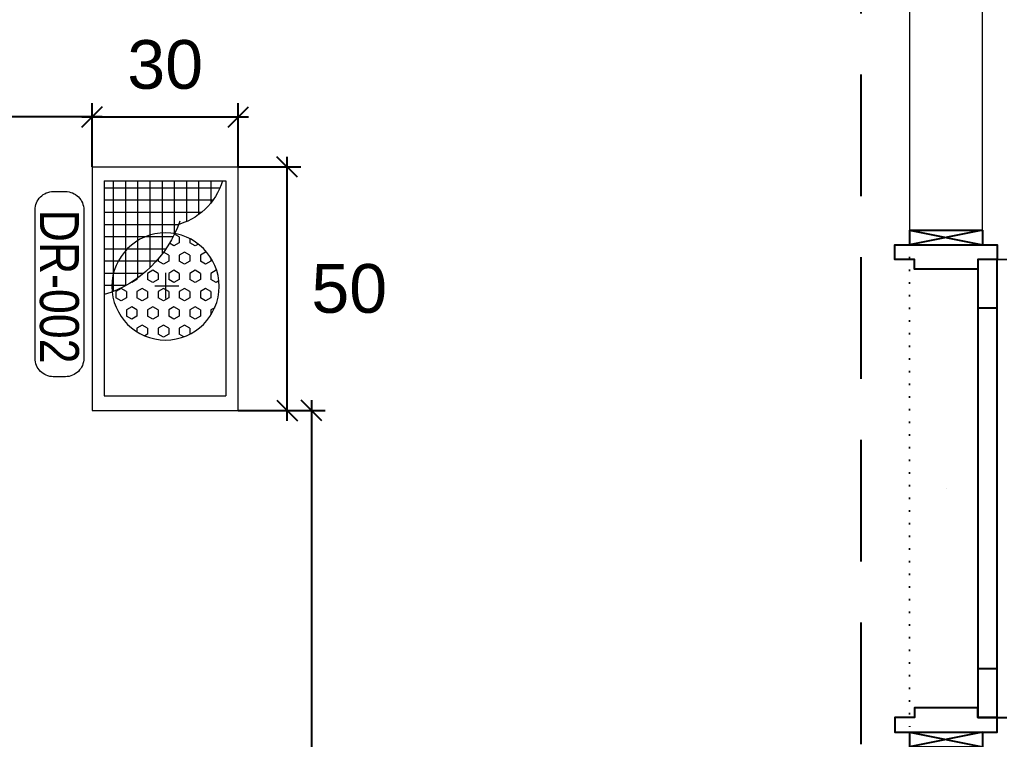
# Model space of a CAD drawing. Extents: x -5598 to 26293, y -3808 to 13850.
# Drawn here: x -182.6 to 18.4, y 4058.5 to 4206.2 of the extents above; entities that cross this region are included whole.
import ezdxf
from ezdxf.enums import TextEntityAlignment as Align

# ---------------------------------------------------------------- set-up
doc = ezdxf.new("R2010")
doc.units = 0
doc.header["$LTSCALE"] = 100
doc.header["$MEASUREMENT"] = 0
doc.linetypes.add('( Hidden )', pattern=[0.375, 0.25, -0.125])
doc.linetypes.add('DOT', pattern=[0.25, 0, -0.25])
doc.layers.add('AP', color=6, linetype='Continuous', lineweight=15)
doc.layers.add('Y-DUVAR GAZBETON', color=161, linetype='Continuous', lineweight=20)
for name, color, linetype in [('IZ', 7, 'Continuous'), ('KA-PEN-3 @ 1', 5, 'Continuous'), ('KOLON', 7, 'Continuous'), ('KOR KASA', 1, 'Continuous'), ('OLCU DIS', 7, 'Continuous')]:
    doc.layers.add(name, color=color, linetype=linetype)
doc.layers.add('MAKPA GIDER OLC', color=7, linetype='Continuous', lineweight=30, true_color=0xcf6a1e)
doc.layers.add('MAKPA YER IZGARASI', color=8, linetype='Continuous', lineweight=5, transparency=0.5)
doc.styles.add('MAKPA TESISAT', font='arial.ttf', dxfattribs={"height": 10})
doc.styles.add('OLC-50', font='romans.shx', dxfattribs={"width": 0.5, "height": 0.15})
doc.styles.add('olcu', font='romans.shx', dxfattribs={"width": 0.5})
doc.styles.add('POZ TEXT', font='ARIALN.TTF', dxfattribs={"height": 8})
doc.dimstyles.new('1-200', dxfattribs={"dimtxt": 40, "dimasz": 2, "dimexe": 0, "dimexo": 0, "dimgap": 10, "dimtad": 1, "dimdec": 4, "dimrnd": 0.1, "dimzin": 9, "dimdsep": 46, "dimtxsty": 'olcu', "dimblk1": 'SOL', "dimblk2": 'SAG', "dimsah": 1, "dimcen": 0, "dimse1": 1, "dimse2": 1, "dimclre": 13, "dimadec": 0, "dimazin": 0, "dimtfac": 1, "dimtdec": 4, "dimtix": 1, "dimtmove": 2, "dimatfit": 2, "dimldrblk": 'SOL', "dimfxl": 0, "dimtolj": 1, "dimarcsym": 0})
doc.dimstyles.new('MAKPA TESISAT DIM', dxfattribs={"dimscale": 0.7, "dimtxt": 12, "dimasz": 6, "dimexe": 4, "dimexo": 0, "dimgap": 8, "dimtad": 2, "dimtih": 1, "dimtoh": 1, "dimdec": 0, "dimrnd": 5, "dimzin": 0, "dimdsep": 46, "dimtxsty": 'MAKPA TESISAT', "dimblk1": 'OBLIQUE', "dimblk2": 'OBLIQUE', "dimsah": 1, "dimcen": 0, "dimdle": 3, "dimclrd": 256, "dimclre": 256, "dimclrt": 256, "dimadec": 0, "dimazin": 0, "dimtfac": 1, "dimtdec": 0, "dimtix": 1, "dimtofl": 0, "dimtmove": 2, "dimatfit": 3, "dimldrblk": 'OBLIQUE', "dimfxl": 0, "dimtvp": 7, "dimtolj": 1, "dimtzin": 0, "dimarcsym": 0})

# ---------------------------------------------------------------- blocks, each defined once
blk = doc.blocks.new('TASIYICI SISTEM (1.BODRUM KAT)')
at = {"layer": 'IZ', "color": 8, "linetype": '( Hidden )'}
blk.add_lwpolyline([(-5890, -10120), (-6490, -10120), (-6490, -4715), (-6490, -60), (-6090, -60), (-6090, -5485), (-6220, -5485), (-6220, -6445), (-6090, -6445), (-6090, -7605), (-5990, -7605), (-5990, -7750), (-5890, -7750)], close=True, dxfattribs=at)
blk = doc.blocks.new('SOL')
at = {"color": 0}
for p, q in [((0, 30), (0, -6.96)), ((7.58, 0), (-6.97, 0))]:
    blk.add_line(p, q, dxfattribs=at)
blk.add_circle((0, 0), 3, dxfattribs=at)
blk = doc.blocks.new('SAG')
at = {"color": 0}
for p, q in [((0, -30), (0, 6.96)), ((7.58, 0), (-6.97, 0))]:
    blk.add_line(p, q, dxfattribs=at)
blk.add_circle((0, 0), 3, dxfattribs=at)
blk = doc.blocks.new('*D332')
at = {"layer": 'OLCU DIS', "color": 0, "lineweight": -2, "transparency": 16777216}
blk.add_line((21268, -935), (-2968, -935), dxfattribs=at)
at = {"layer": 'OLCU DIS', "color": 0, "lineweight": -2, "transparency": 16777216, "xscale": 2, "yscale": 2, "zscale": 2, "rotation": 180}
blk.add_blockref('SAG', (-2970, -935), dxfattribs=at)
at = {"layer": 'OLCU DIS', "color": 0, "lineweight": -2, "transparency": 16777216, "xscale": 2, "yscale": 2, "zscale": 2}
blk.add_blockref('SOL', (21270, -935), dxfattribs=at)
at = {"layer": 'OLCU DIS', "color": 0, "transparency": 16777216, "insert": (9295.64, -905), "char_height": 40, "attachment_point": 5, "style": 'olcu'}
blk.add_mtext('\\A1;24240', dxfattribs=at)
blk = doc.blocks.new('*U555')
at = {"layer": 'KOR KASA'}
for p, q in [((0, 126), (15, 126)), ((15, 126), (15, 123)), ((0, 23), (0, 20)), ((0, 23), (15, 23)), ((15, 23), (15, 20))]:
    blk.add_line(p, q, dxfattribs=at)
for points in [[(15, 126), (0, 123)], [(0, 126), (15, 123)], [(0, 126), (0, 123)], [(0, 123), (15, 123)], [(15, 23), (0, 20)], [(0, 23), (15, 20)], [(0, 20), (15, 20)]]:
    blk.add_lwpolyline(points, dxfattribs=at)
blk = doc.blocks.new('*U217')
at = {"color": 0, "lineweight": -2}
for p, q in [((-3, 18), (-3, 112)), ((-87, 18), (-87, 14)), ((-13, 18), (-13, 14)), ((-50, 7.5), (-50, 7.5))]:
    blk.add_line(p, q, dxfattribs=at)
at = {"color": 0, "linetype": 'DOT', "ltscale": 0.1}
blk.add_line((-100, 0), (0, 0), dxfattribs=at)
at = {"color": 0, "lineweight": -2}
for points in [[(-100, 15), (-100, 18), (-97, 18), (-97, 14), (-95, 14), (-95, 1), (-97, 1), (-97, -3), (-100, -3), (-100, 0)], [(0, 15), (0, 18), (-3, 18), (-3, 14), (-5, 14), (-5, 1), (-3, 1), (-3, -3), (0, -3), (0, 0)]]:
    blk.add_lwpolyline(points, dxfattribs=at)
blk.add_lwpolyline([(-97, 18), (-97, 14), (-3, 14), (-3, 18)], close=True, dxfattribs=at)
blk.add_arc((-3, 18), 94, 90, 180, dxfattribs=at)
at = {"style": 'OLC-50', "width": 0.5, "flags": 1}
for tag, p in [('K-NO', (-172.76, -83.82)), ('K-KANRENK', (7.69, -88.79)), ('K-BLOK', (-173.43, -120.56)), ('K-KASRENK', (8.75, -126.74)), ('K-KAT', (-174.31, -156.03)), ('K-TAMACILMA', (7.23, -165.71)), ('K-MAHALKOD', (-173.25, -193.98)), ('K-FOTOSEL', (8.17, -201.71)), ('K-MAHALAD', (-174.78, -232.95)), ('K-HERMETIK', (10.08, -236.3)), ('K-ACILISYON', (-173.83, -268.95)), ('K-HIDROLIK', (7.79, -270.16)), ('K-YANGIN', (-171.93, -303.54)), ('K-KART', (9.62, -303.83)), ('K-KANATTIP', (-174.21, -337.41)), ('K-BAND', (8.17, -345.67)), ('K-KANATMALZ', (-172.39, -371.07)), ('K-MENFEZ', (10.08, -380.26)), ('K-KASAMALZ', (-171.37, -410.06)), ('K-PBAR', (7.79, -414.12)), ('K-KASATIP', (-172.05, -446.79)), ('K-ELEKTRIKLI', (9.62, -447.79)), ('K-DUVAR', (-172.05, -485.23)), ('K-TIP', (9.62, -486.44)), ('K-REZ1', (9.62, -524.33)), ('K-REZ2', (9.62, -560.76)), ('K-REZ3', (9.62, -600.74))]:
    blk.add_attdef(tag, p, '', height=30, dxfattribs=at)
blk = doc.blocks.new('300x500')
at = {"layer": 'MAKPA YER IZGARASI', "linetype": 'Continuous', "ltscale": 2}
for p, q in [((-24.38, 15.98), (25.62, 15.98)), ((-24.38, 15.98), (-24.38, -14.02)), ((25.62, 15.98), (25.62, -14.02)), ((-21.51, 13.47), (22.62, 13.47)), ((-21.51, 13.47), (-21.51, -11.49)), ((22.62, 13.47), (22.62, -11.49)), ((-21.51, -11.49), (22.62, -11.49)), ((25.62, -14.02), (-24.38, -14.02))]:
    blk.add_line(p, q, dxfattribs=at)
at = {"layer": 'MAKPA YER IZGARASI', "color": 1, "linetype": 'Continuous', "ltscale": 2}
for p, q in [((-20.03, -10.24), (-20.03, 13.47)), ((-17.53, -8.82), (-17.53, 13.47)), ((-15.03, -6.47), (-15.03, 13.47)), ((-12.53, -1.76), (-12.53, 13.47)), ((-10.03, 5.07), (-10.03, 13.47)), ((-7.53, 8.78), (-7.53, 13.47)), ((-5.03, 10.61), (-5.03, 13.47)), ((-2.53, 11.58), (-2.53, 13.47)), ((-0.03, 11.91), (-0.03, 13.47)), ((-21.51, 11.63), (-2.31, 11.63)), ((-5.03, 2.82), (-5.03, 10.61)), ((-2.53, 5.43), (-2.53, 11.58)), ((-2.31, 11.63), (1.16, 11.63)), ((-0.03, 9.12), (-0.03, 11.91)), ((0.59, 10), (1.22, 11.09)), ((1.22, 11.09), (2.47, 11.09)), ((3.09, 10), (2.47, 11.09)), ((-21.51, 9.13), (-7.16, 9.13)), ((-7.53, 0.86), (-7.53, 8.78)), ((-7.16, 9.13), (-0.03, 9.13)), ((1.22, 8.92), (0.59, 10)), ((1.22, 8.92), (2.47, 8.92)), ((2.47, 8.92), (3.09, 10)), ((4.34, 7.84), (4.97, 8.92)), ((4.97, 8.92), (6.22, 8.92)), ((6.84, 7.84), (6.22, 8.92)), ((-21.51, 6.63), (-9.25, 6.63)), ((-9.25, 6.63), (-1.61, 6.63)), ((-1.52, 6.76), (-1.28, 6.76)), ((-1.28, 6.76), (-0.66, 7.84)), ((-0.66, 7.84), (-0.72, 7.95)), ((0.59, 5.67), (1.22, 6.76)), ((1.22, 6.76), (2.47, 6.76)), ((3.09, 5.67), (2.47, 6.76)), ((4.97, 6.76), (4.34, 7.84)), ((4.97, 6.76), (6.22, 6.76)), ((6.22, 6.76), (6.84, 7.84)), ((8.09, 5.67), (8.72, 6.76)), ((8.72, 6.76), (9.47, 6.76)), ((-21.51, 4.13), (-10.37, 4.13)), ((-10.37, 4.13), (-3.68, 4.13)), ((-10.03, -0.64), (-10.03, 5.07)), ((-3.16, 3.51), (-2.53, 4.59)), ((-2.53, 4.59), (-1.28, 4.59)), ((-0.66, 3.51), (-1.28, 4.59)), ((1.22, 4.59), (0.59, 5.67)), ((1.22, 4.59), (2.47, 4.59)), ((2.47, 4.59), (3.09, 5.67)), ((4.34, 3.51), (4.97, 4.59)), ((4.97, 4.59), (6.22, 4.59)), ((6.84, 3.51), (6.22, 4.59)), ((8.72, 4.59), (8.09, 5.67)), ((8.72, 4.59), (9.97, 4.59)), ((9.97, 4.59), (10.29, 5.16)), ((-5.48, 2.42), (-5.03, 2.42)), ((-4.41, 1.34), (-5.03, 2.42)), ((-2.53, 2.42), (-3.16, 3.51)), ((-2.53, 2.42), (-1.28, 2.42)), ((-1.28, 2.42), (-0.66, 3.51)), ((0, 3.13), (0, -1.83)), ((0.59, 1.34), (1.22, 2.42)), ((1.22, 2.42), (2.47, 2.42)), ((3.09, 1.34), (2.47, 2.42)), ((4.97, 2.42), (4.34, 3.51)), ((4.97, 2.42), (6.22, 2.42)), ((6.22, 2.42), (6.84, 3.51)), ((8.09, 1.34), (8.72, 2.42)), ((8.72, 2.42), (9.97, 2.42)), ((10.59, 1.34), (9.97, 2.42)), ((-21.51, 1.63), (-10.83, 1.63)), ((-10.83, 1.63), (-6.46, 1.63)), ((-8.16, -0.82), (-8.7, 0.11)), ((-6.28, 0.26), (-6.89, 1.31)), ((-6.28, 0.26), (-5.03, 0.26)), ((-5.03, 0.26), (-4.41, 1.34)), ((-3.16, -0.82), (-2.53, 0.26)), ((2.65, 0.82), (-2.65, 0.82)), ((-2.53, 0.26), (-1.28, 0.26)), ((-0.66, -0.82), (-1.28, 0.26)), ((1.22, 0.26), (0.59, 1.34)), ((1.22, 0.26), (2.47, 0.26)), ((2.47, 0.26), (3.09, 1.34)), ((4.34, -0.82), (4.97, 0.26)), ((4.97, 0.26), (6.22, 0.26)), ((6.84, -0.82), (6.22, 0.26)), ((8.72, 0.26), (8.09, 1.34)), ((8.72, 0.26), (9.97, 0.26)), ((9.97, 0.26), (10.59, 1.34)), ((-21.51, -0.87), (-10.71, -0.87)), ((-10.71, -0.87), (-10.49, -0.87)), ((-10.03, -1.91), (-10.6, -0.92)), ((-10.03, -1.91), (-8.78, -1.91)), ((-8.78, -1.91), (-8.16, -0.82)), ((-6.91, -2.99), (-6.28, -1.91)), ((-6.28, -1.91), (-5.03, -1.91)), ((-4.41, -2.99), (-5.03, -1.91)), ((-2.53, -1.91), (-3.16, -0.82)), ((-2.53, -1.91), (-1.28, -1.91)), ((-1.28, -1.91), (-0.66, -0.82)), ((0.59, -2.99), (1.22, -1.91)), ((1.22, -1.91), (2.47, -1.91)), ((3.09, -2.99), (2.47, -1.91)), ((4.97, -1.91), (4.34, -0.82)), ((4.97, -1.91), (6.22, -1.91)), ((6.22, -1.91), (6.84, -0.82)), ((8.09, -2.99), (8.72, -1.91)), ((8.72, -1.91), (9.97, -1.91)), ((10.5, -2.82), (9.97, -1.91)), ((-21.51, -3.37), (-13.15, -3.37)), ((-6.28, -4.07), (-6.91, -2.99)), ((-5.03, -4.07), (-4.41, -2.99)), ((1.22, -4.07), (0.59, -2.99)), ((2.47, -4.07), (3.09, -2.99)), ((8.72, -4.07), (8.09, -2.99)), ((-21.51, -5.87), (-14.57, -5.87)), ((-9.66, -4.07), (-8.78, -4.07)), ((-8.16, -5.15), (-8.78, -4.07)), ((-8.55, -5.83), (-8.16, -5.15)), ((-6.28, -4.07), (-5.03, -4.07)), ((-3.16, -5.15), (-2.53, -4.07)), ((-2.53, -6.24), (-3.16, -5.15)), ((-2.53, -4.07), (-1.28, -4.07)), ((-0.66, -5.15), (-1.28, -4.07)), ((-1.28, -6.24), (-0.66, -5.15)), ((1.22, -4.07), (2.47, -4.07)), ((4.34, -5.15), (4.97, -4.07)), ((4.97, -6.24), (4.34, -5.15)), ((4.97, -4.07), (6.22, -4.07)), ((6.84, -5.15), (6.22, -4.07)), ((6.22, -6.24), (6.84, -5.15)), ((8.72, -4.07), (9.96, -4.07)), ((-6.91, -7.32), (-6.28, -6.24)), ((-6.68, -7.72), (-6.91, -7.32)), ((-6.28, -6.24), (-5.03, -6.24)), ((-4.41, -7.32), (-5.03, -6.24)), ((-5.03, -8.4), (-4.41, -7.32)), ((-2.53, -6.24), (-1.28, -6.24)), ((0.59, -7.32), (1.22, -6.24)), ((1.22, -8.4), (0.59, -7.32)), ((1.22, -6.24), (2.47, -6.24)), ((3.09, -7.32), (2.47, -6.24)), ((2.47, -8.4), (3.09, -7.32)), ((4.97, -6.24), (6.22, -6.24)), ((-21.51, -8.37), (-16.94, -8.37)), ((-5.71, -8.4), (-5.03, -8.4)), ((-3.16, -9.48), (-2.53, -8.4)), ((-3.09, -9.61), (-3.16, -9.48)), ((-2.53, -8.4), (-1.28, -8.4)), ((-0.66, -9.48), (-1.28, -8.4)), ((-0.98, -10.03), (-0.66, -9.48)), ((1.22, -8.4), (2.47, -8.4)), ((4.51, -9.19), (4.97, -8.4)), ((4.97, -8.4), (6.01, -8.4))]:
    blk.add_line(p, q, dxfattribs=at)
blk.add_circle((0.15, 0.91), 11, dxfattribs=at)
for centre, radius, start, end in [((-21.08, 20.69), 24.02, 288.9949, 342.4969), ((-25.23, 1.85), 13.16, 286.4192, 346.6579)]:
    blk.add_arc(centre, radius, start, end, dxfattribs=at)
blk = doc.blocks.new('POZ_X')
at = {"layer": 'AP'}
blk.add_lwpolyline([(12.75, 10), (-17.75, 10, 0.414214), (-21.5, 6.25), (-21.5, 3.75, 0.414214), (-17.75, 0), (12.75, 0, 0.414214), (16.5, 3.75), (16.5, 6.25, 0.414214)], format="xyb", close=True, dxfattribs=at)
at = {"layer": 'AP', "style": 'POZ TEXT'}
blk.add_attdef('POZ_NO', text='', height=8, dxfattribs=at).set_placement((-3, 5), align=Align.MIDDLE_CENTER)
at = {"layer": 'AP', "style": 'POZ TEXT', "flags": 1}
blk.add_attdef('URUN_ADI', text='', height=7, dxfattribs=at).set_placement((-3, -4.34), align=Align.MIDDLE_CENTER)
blk = doc.blocks.new('_OBLIQUE')
at = {"color": 0, "linetype": 'ByBlock', "lineweight": -2}
blk.add_line((-0.5, -0.5), (0.5, 0.5), dxfattribs=at)
blk = doc.blocks.new('*D867')
at = {"layer": 'MAKPA GIDER OLC', "lineweight": -2, "transparency": 16777216}
for p, q in [((-167.69, 4176), (-167.69, 4189.06)), ((-137.69, 4176), (-137.69, 4189.06)), ((-169.79, 4186.26), (-135.59, 4186.26))]:
    blk.add_line(p, q, dxfattribs=at)
at = {"layer": 'MAKPA GIDER OLC', "lineweight": -2, "transparency": 16777216, "xscale": 4.199999999999998, "yscale": 4.199999999999998, "zscale": 4.199999999999998, "rotation": 180}
blk.add_blockref('_OBLIQUE', (-167.69, 4186.26), dxfattribs=at)
at = {"layer": 'MAKPA GIDER OLC', "lineweight": -2, "transparency": 16777216, "xscale": 4.199999999999998, "yscale": 4.199999999999998, "zscale": 4.199999999999998}
blk.add_blockref('_OBLIQUE', (-137.69, 4186.26), dxfattribs=at)
at = {"layer": 'MAKPA GIDER OLC', "transparency": 16777216, "insert": (-152.69, 4196.97), "char_height": 10, "attachment_point": 5, "style": 'MAKPA TESISAT'}
blk.add_mtext('\\A1;30', dxfattribs=at)
blk = doc.blocks.new('*D868')
at = {"layer": 'MAKPA GIDER OLC', "lineweight": -2, "transparency": 16777216}
for p, q in [((-462.31, 4176), (-462.31, 4189.06)), ((-167.69, 4176), (-167.69, 4189.06)), ((-165.59, 4186.26), (-464.41, 4186.26))]:
    blk.add_line(p, q, dxfattribs=at)
at = {"layer": 'MAKPA GIDER OLC', "lineweight": -2, "transparency": 16777216, "xscale": 4.199999999999998, "yscale": 4.199999999999998, "zscale": 4.199999999999998, "rotation": 180}
blk.add_blockref('_OBLIQUE', (-462.31, 4186.26), dxfattribs=at)
at = {"layer": 'MAKPA GIDER OLC', "lineweight": -2, "transparency": 16777216, "xscale": 4.199999999999998, "yscale": 4.199999999999998, "zscale": 4.199999999999998}
blk.add_blockref('_OBLIQUE', (-167.69, 4186.26), dxfattribs=at)
at = {"layer": 'MAKPA GIDER OLC', "transparency": 16777216, "insert": (-315, 4196.97), "char_height": 10, "attachment_point": 5, "style": 'MAKPA TESISAT'}
blk.add_mtext('\\A1;295', dxfattribs=at)
blk = doc.blocks.new('*D871')
at = {"layer": 'MAKPA GIDER OLC', "lineweight": -2, "transparency": 16777216}
for p, q in [((-127.68, 4123.9), (-127.68, 4178.1)), ((-137.69, 4176), (-124.88, 4176)), ((-137.69, 4126), (-124.88, 4126))]:
    blk.add_line(p, q, dxfattribs=at)
at = {"layer": 'MAKPA GIDER OLC', "lineweight": -2, "transparency": 16777216, "xscale": 4.199999999999998, "yscale": 4.199999999999998, "zscale": 4.199999999999998}
for p, rotation in [((-127.68, 4176), 90), ((-127.68, 4126), 270)]:
    blk.add_blockref('_OBLIQUE', p, dxfattribs=dict(at, rotation=rotation))
at = {"layer": 'MAKPA GIDER OLC', "transparency": 16777216, "insert": (-114.93, 4151), "char_height": 10, "attachment_point": 5, "style": 'MAKPA TESISAT'}
blk.add_mtext('\\A1;50', dxfattribs=at)
blk = doc.blocks.new('*D872')
at = {"layer": 'MAKPA GIDER OLC', "lineweight": -2, "transparency": 16777216}
for p, q in [((-122.68, 4128.1), (-122.68, 3647.9)), ((-137.69, 4126), (-119.88, 4126)), ((-121.37, 3650), (-125.48, 3650))]:
    blk.add_line(p, q, dxfattribs=at)
at = {"layer": 'MAKPA GIDER OLC', "lineweight": -2, "transparency": 16777216, "xscale": 4.199999999999998, "yscale": 4.199999999999998, "zscale": 4.199999999999998}
for p, rotation in [((-122.68, 4126), 90), ((-122.68, 3650), 270)]:
    blk.add_blockref('_OBLIQUE', p, dxfattribs=dict(at, rotation=rotation))
at = {"layer": 'MAKPA GIDER OLC', "transparency": 16777216, "insert": (-105.79, 3888), "char_height": 10, "attachment_point": 5, "style": 'MAKPA TESISAT'}
blk.add_mtext('\\A1;475', dxfattribs=at)

msp = doc.modelspace()

# ---------------------------------------------------------------- linework, layer by layer
at = {"layer": 'Y-DUVAR GAZBETON'}
for p, q in [((0, 4260), (0, 4163)), ((15, 4163), (15, 4260)), ((15, 4163), (0, 4163))]:
    msp.add_line(p, q, dxfattribs=at)

# ---------------------------------------------------------------- block references
at = {"layer": 'AP', "ltscale": 6}
ref = msp.add_blockref('POZ_X', (-179.38819, 4154.45112), dxfattribs=dict(at, xscale=-1, rotation=270))
ref.add_attrib('POZ_NO', 'DR-002', dxfattribs={"height": 8, "rotation": 270, "style": 'POZ TEXT'}).set_placement((-174.38819, 4151.45112), align=Align.MIDDLE_CENTER)
at = {"layer": 'KA-PEN-3 @ 1', "rotation": 270}
msp.add_blockref('*U217', (0, 4060), dxfattribs=at)
at = {"layer": 'KOLON'}
msp.add_blockref('TASIYICI SISTEM (1.BODRUM KAT)', (5880, 12320), dxfattribs=at)
at = {"layer": 'KOR KASA'}
msp.add_blockref('*U555', (0, 4037), dxfattribs=at)
at = {"layer": 'MAKPA YER IZGARASI', "xscale": -1, "rotation": 90}
msp.add_blockref('300x500', (-151.71141, 4151.62388), dxfattribs=at)

# ---------------------------------------------------------------- dimensions: what is measured, and where the dimension line sits
at = {"layer": 'MAKPA GIDER OLC'}
for base, p2, picture, middle in [((-462.31275, 4186.26185), (-462.31275, 4175.99999), '*D868', (-315, 4196.96758)), ((-137.68725, 4186.26185), (-137.68725, 4175.99999), '*D867', (-152.68725, 4196.97099))]:
    dim = msp.add_linear_dim(base=base, p1=(-167.68725, 4175.99999), p2=p2, dimstyle='MAKPA TESISAT DIM', override={"dimfxl": 0}, dxfattribs=at)
    dim.commit()
    dim.dimension.update_dxf_attribs({"geometry": picture, "text_midpoint": middle})
for base, p2, picture, middle in [((-127.67949, 4175.99999), (-137.68725, 4175.99999), '*D871', (-114.9342, 4150.99999)), ((-122.67949, 3650), (-121.3685, 3650), '*D872', (-105.79368, 3888))]:
    dim = msp.add_linear_dim(base=base, p1=(-137.68725, 4125.99999), p2=p2, angle=90, dimstyle='MAKPA TESISAT DIM', override={"dimfxl": 0}, dxfattribs=at)
    dim.commit()
    dim.dimension.update_dxf_attribs({"geometry": picture, "text_midpoint": middle})
at = {"layer": 'OLCU DIS', "color": 7}
dim = msp.add_linear_dim(base=(-2970, -935), p1=(21270, -635), p2=(-2970, 7535), dimstyle='1-200', dxfattribs=at)
dim.commit()
dim.dimension.update_dxf_attribs({"geometry": '*D332', "text_midpoint": (9295.63768, -905), "dimtype": 160})

doc.saveas('drawing.dxf')
